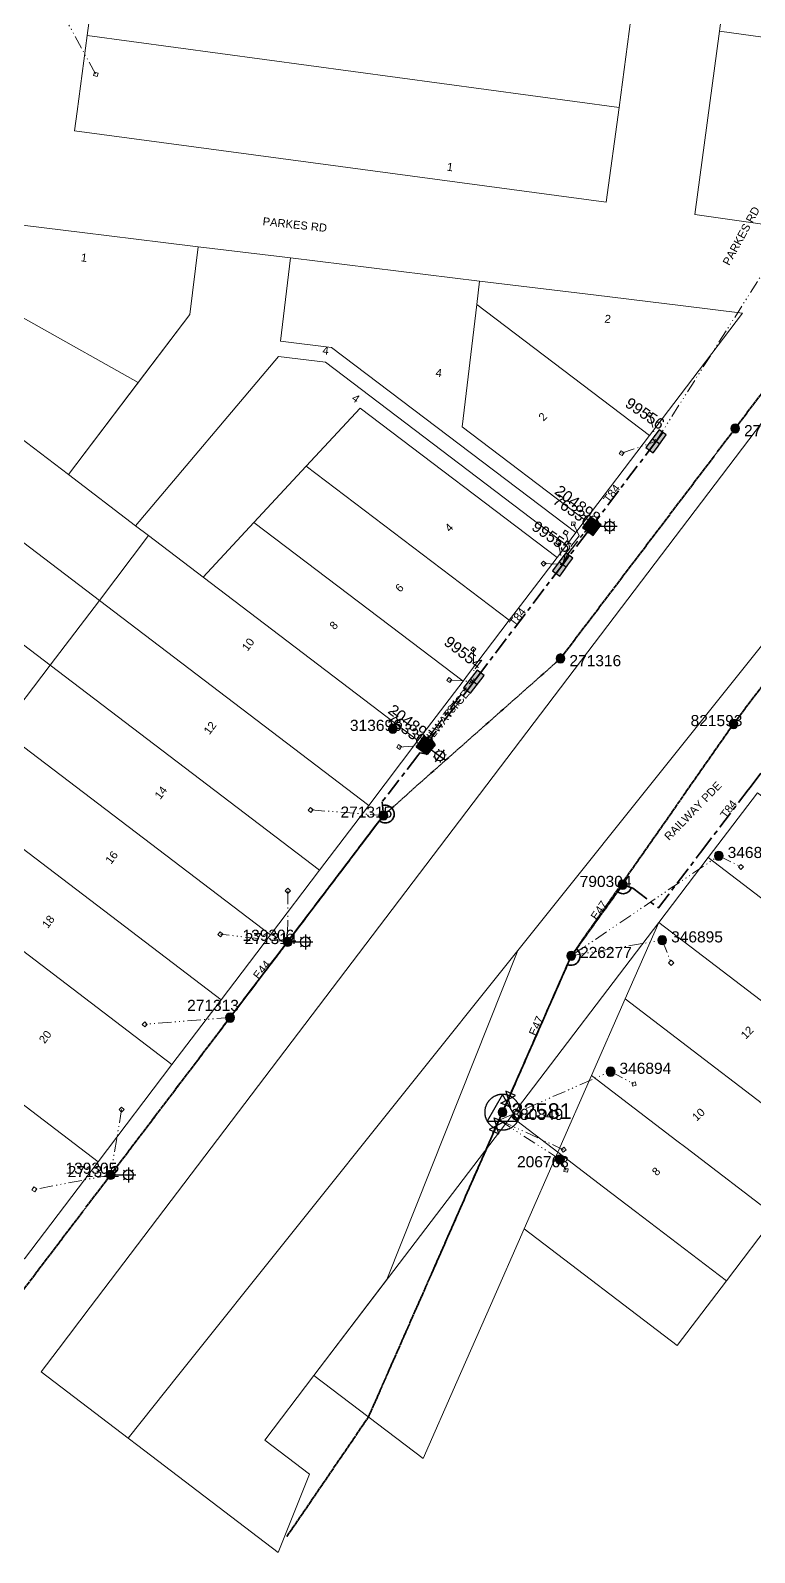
# Model space of a CAD drawing. Header units: metres. Extents: x 267072 to 270320, y 6186424 to 6191197.
# Drawn here: x 267918 to 268080.9, y 6186852 to 6187194.3 of the extents above; entities that cross this region are included whole.
import ezdxf
from ezdxf.enums import TextEntityAlignment as Align

# ---------------------------------------------------------------- set-up
doc = ezdxf.new("R2010")
doc.units = ezdxf.units.M
for name, pattern in [('Cable Exist OH', [1, 1, 0]), ('Cable Exist UG', [7, 4, -1, 1, -1]), ('PHANTOMX2', [6.6, 3, -0.75, 0.2, -0.75, 0.2, -0.75, 0.2, -0.75])]:
    doc.linetypes.add(name, pattern=pattern)
doc.layers.get('0').update_dxf_attribs({"color": 6})
for name, color, linetype, lineweight in [('_User_HV_Exist', 1, 'Continuous', 35), ('_User_LV_Exist', 5, 'Continuous', 35), ('Cadastre Land Parcels_SP_EXT', 118, 'Continuous', 15), ('Cadastre Roads_SP_EXT', 218, 'Continuous', 15), ('Mains_HV_EXT', 13, 'Continuous', 25), ('Mains_LV_EXT', 163, 'Continuous', 25), ('Mains_LV_SL_EXT', 135, 'Continuous', 25), ('Services_SP_EXT', 42, 'PHANTOMX2', 20)]:
    doc.layers.add(name, color=color, linetype=linetype, lineweight=lineweight)
for name, color, linetype in [('Equip_HV_EXT', 7, 'Continuous'), ('Equip_LV_EXT', 7, 'Continuous'), ('Equip_SP_SL_EXT', 7, 'Continuous'), ('Sub_SP_TR_HV_LV_EXT', 7, 'Continuous'), ('SupportsOH_SP_TR_HV_LV_SL_EXT', 7, 'Continuous'), ('SupportsUG_SP_LV_EXT', 7, 'Continuous'), ('SupportsUG_SP_LV_SL_EXT', 7, 'Continuous')]:
    doc.layers.add(name, color=color, linetype=linetype)
doc.styles.add('COLUMN_LABEL', font='arial.ttf', dxfattribs={"height": 2})
doc.styles.add('iecARIAL', font='arial.ttf', dxfattribs={"height": 2})
doc.styles.add('POLE_LABEL', font='arial.ttf', dxfattribs={"height": 2})
doc.styles.add('SL_LABEL', font='arial.ttf', dxfattribs={"height": 2})
doc.styles.get("Standard").update_dxf_attribs({"font": 'arial.ttf'})
doc.linetypes.add('Cable E UG', pattern='A,5,-0.1,["E",Standard,S=1.5,R=0,X=0,Y=-0.75],-1.45', length=6.55)

# ---------------------------------------------------------------- blocks, each defined once
blk = doc.blocks.new('SUB_POLE_EXT')
at = {"flags": 128}
for points in [[(-0.05, 4), (-0.15, 4), (-0.25, 3.99), (-0.34, 3.99), (-0.44, 3.98), (-0.54, 3.96), (-0.64, 3.95), (-0.73, 3.93), (-0.83, 3.91), (-0.92, 3.89), (-1.02, 3.87), (-1.11, 3.84), (-1.21, 3.81), (-1.3, 3.78), (-1.39, 3.75), (-1.49, 3.71), (-1.58, 3.68), (-1.67, 3.64), (-1.75, 3.59), (-1.84, 3.55), (-1.93, 3.5), (-2.01, 3.46), (-2.1, 3.41), (-2.18, 3.35), (-2.26, 3.3), (-2.34, 3.24), (-2.42, 3.18), (-2.5, 3.12), (-2.58, 3.06), (-2.65, 3), (-2.72, 2.93), (-2.79, 2.86), (-2.86, 2.79), (-2.93, 2.72), (-3, 2.65), (-3.06, 2.58), (-3.12, 2.5), (-3.18, 2.42), (-3.24, 2.34), (-3.3, 2.26), (-3.35, 2.18), (-3.41, 2.1), (-3.46, 2.01), (-3.5, 1.93), (-3.55, 1.84), (-3.59, 1.75), (-3.64, 1.67), (-3.68, 1.58), (-3.71, 1.49), (-3.75, 1.39), (-3.78, 1.3), (-3.81, 1.21), (-3.84, 1.11), (-3.87, 1.02), (-3.89, 0.92), (-3.91, 0.83), (-3.93, 0.73), (-3.95, 0.64), (-3.96, 0.54), (-3.98, 0.44), (-3.99, 0.34), (-3.99, 0.25), (-4, 0.15), (-4, 0.05), (-4, -0.05), (-4, -0.15), (-3.99, -0.25), (-3.99, -0.34), (-3.98, -0.44), (-3.96, -0.54), (-3.95, -0.64), (-3.93, -0.73), (-3.91, -0.83), (-3.89, -0.92), (-3.87, -1.02), (-3.84, -1.11), (-3.81, -1.21), (-3.78, -1.3), (-3.75, -1.39), (-3.71, -1.49), (-3.68, -1.58), (-3.64, -1.67), (-3.59, -1.75), (-3.55, -1.84), (-3.5, -1.93), (-3.46, -2.01), (-3.41, -2.1), (-3.35, -2.18), (-3.3, -2.26), (-3.24, -2.34), (-3.18, -2.42), (-3.12, -2.5), (-3.06, -2.58), (-3, -2.65), (-2.93, -2.72), (-2.86, -2.79), (-2.79, -2.86), (-2.72, -2.93), (-2.65, -3), (-2.58, -3.06), (-2.5, -3.12), (-2.42, -3.18), (-2.34, -3.24), (-2.26, -3.3), (-2.18, -3.35), (-2.1, -3.41), (-2.01, -3.46), (-1.93, -3.5), (-1.84, -3.55), (-1.75, -3.59), (-1.67, -3.64), (-1.58, -3.68), (-1.49, -3.71), (-1.39, -3.75), (-1.3, -3.78), (-1.21, -3.81), (-1.11, -3.84), (-1.02, -3.87), (-0.92, -3.89), (-0.83, -3.91), (-0.73, -3.93), (-0.64, -3.95), (-0.54, -3.96), (-0.44, -3.98), (-0.34, -3.99), (-0.25, -3.99), (-0.15, -4), (-0.05, -4), (0.05, -4), (0.15, -4), (0.25, -3.99), (0.34, -3.99), (0.44, -3.98), (0.54, -3.96), (0.64, -3.95), (0.73, -3.93), (0.83, -3.91), (0.92, -3.89), (1.02, -3.87), (1.11, -3.84), (1.21, -3.81), (1.3, -3.78), (1.39, -3.75), (1.49, -3.71), (1.58, -3.68), (1.67, -3.64), (1.75, -3.59), (1.84, -3.55), (1.93, -3.5), (2.01, -3.46), (2.1, -3.41), (2.18, -3.35), (2.26, -3.3), (2.34, -3.24), (2.42, -3.18), (2.5, -3.12), (2.58, -3.06), (2.65, -3), (2.72, -2.93), (2.79, -2.86), (2.86, -2.79), (2.93, -2.72), (3, -2.65), (3.06, -2.58), (3.12, -2.5), (3.18, -2.42), (3.24, -2.34), (3.3, -2.26), (3.35, -2.18), (3.41, -2.1), (3.46, -2.01), (3.5, -1.93), (3.55, -1.84), (3.59, -1.75), (3.64, -1.67), (3.68, -1.58), (3.71, -1.49), (3.75, -1.39), (3.78, -1.3), (3.81, -1.21), (3.84, -1.11), (3.87, -1.02), (3.89, -0.92), (3.91, -0.83), (3.93, -0.73), (3.95, -0.64), (3.96, -0.54), (3.98, -0.44), (3.99, -0.34), (3.99, -0.25), (4, -0.15), (4, -0.05), (4, 0.05), (4, 0.15), (3.99, 0.25), (3.99, 0.34), (3.98, 0.44), (3.96, 0.54), (3.95, 0.64), (3.93, 0.73), (3.91, 0.83), (3.89, 0.92), (3.87, 1.02), (3.84, 1.11), (3.81, 1.21), (3.78, 1.3), (3.75, 1.39), (3.71, 1.49), (3.68, 1.58), (3.64, 1.67), (3.59, 1.75), (3.55, 1.84), (3.5, 1.93), (3.46, 2.01), (3.41, 2.1), (3.35, 2.18), (3.3, 2.26), (3.24, 2.34), (3.18, 2.42), (3.12, 2.5), (3.06, 2.58), (3, 2.65), (2.93, 2.72), (2.86, 2.79), (2.79, 2.86), (2.72, 2.93), (2.65, 3), (2.58, 3.06), (2.5, 3.12), (2.42, 3.18), (2.34, 3.24), (2.26, 3.3), (2.18, 3.35), (2.1, 3.41), (2.01, 3.46), (1.93, 3.5), (1.84, 3.55), (1.75, 3.59), (1.67, 3.64), (1.58, 3.68), (1.49, 3.71), (1.39, 3.75), (1.3, 3.78), (1.21, 3.81), (1.11, 3.84), (1.02, 3.87), (0.92, 3.89), (0.83, 3.91), (0.73, 3.93), (0.64, 3.95), (0.54, 3.96), (0.44, 3.98), (0.34, 3.99), (0.25, 3.99), (0.15, 4), (0.05, 4)], [(0, 4), (-3.46, -2), (3.46, -2)]]:
    blk.add_lwpolyline(points, close=True, dxfattribs=at)
at = {"flags": 8}
blk.add_attdef('ASSET_NUM', text='', height=2.5, dxfattribs=at).set_placement((0, 7), align=Align.MIDDLE_CENTER)
for tag, flags, p in [('STREET_CODE', 9, (-1.38, 1.45)), ('NO_PHASES', 9, (-1.38, 1.05)), ('OPERATED_BY', 9, (-1.38, 0.65)), ('MAINTAINED_BY', 9, (-1.38, 0.45)), ('ORIENTATION', 9, (-1.38, 0.25)), ('OWNED_BY', 9, (-1.38, 0.05)), ('CONSTRUCTED_VOLTAGE', 9, (-1.13, 0.75)), ('OPERATING_VOLTAGE', 9, (-1.13, 0.35)), ('STATE', 9, (-1.38, -0.35)), ('USAGE', 9, (-1.38, -0.75)), ('LEGEND', 9, (-1.38, -0.95)), ('SUBURB', 9, (-1.38, -1.15)), ('STREETNAME', 9, (-1.38, -1.35)), ('LOCATION', 9, (-1.38, -1.55)), ('NOTES', 9, (-1.38, -1.75)), ('Z', 1, (-1.38, -1.95)), ('SECONDARY_VOLTAGE', 9, (-1.13, -0.65)), ('SUBSTATION_TYPE', 9, (-1.13, -1.05))]:
    blk.add_attdef(tag, text='', height=0.1, dxfattribs=dict(flags=flags)).set_placement(p, align=Align.MIDDLE_LEFT)
blk = doc.blocks.new('COLUMN_EXT')
blk.add_hatch(color=256).paths.add_polyline_path([(1.5, -1.5), (1.5, 1.5), (-1.5, 1.5), (-1.5, -1.5)])
blk.add_lwpolyline([(1.5, 1.5), (-1.5, 1.5), (-1.5, -1.5), (1.5, -1.5)], close=True)
at = {"flags": 9}
for tag, style, p in [('STRUCTURE_PLANT_NUMBER', 'POLE_LABEL', (-1.81, -0.03)), ('STREET_CODE', 'COLUMN_LABEL', (-1.81, 0.2))]:
    blk.add_attdef(tag, text='', height=0.2, rotation=180, dxfattribs=dict(at, style=style)).set_placement(p, align=Align.MIDDLE_LEFT)
for tag, p in [('COLUMN_TYPE', (-1.81, 0.4)), ('STREETNAME', (-1.81, 1.6)), ('OWNED_BY', (-1.81, 0.6)), ('LOCATION', (-1.81, 1.4)), ('SUBURB', (-1.81, 1.8)), ('LEGEND', (-1.81, 1.2)), ('USAGE', (-1.81, 1)), ('NOTES', (-1.81, 2)), ('STATE', (-1.81, 0.8))]:
    blk.add_attdef(tag, text='', height=0.2, rotation=180, dxfattribs=at).set_placement(p, align=Align.MIDDLE_LEFT)
at = {"flags": 1}
blk.add_attdef('Z', (-1.81, 2.35), '', height=0.2, rotation=180, dxfattribs=at)
at = {"style": 'COLUMN_LABEL', "width": 0.9, "flags": 8}
blk.add_attdef('ASSET_NUM', text='', height=2, rotation=270, dxfattribs=at).set_placement((2, -4), align=Align.MIDDLE_LEFT)
blk = doc.blocks.new('PILLAR_EXT')
blk.add_hatch(color=256).paths.add_polyline_path([(-2.5, 1), (-2.5, -1), (2.5, -1), (2.5, 1)])
for p, q in [((-2.5, 0), (2.5, 0)), ((0, 1), (0, -1))]:
    blk.add_line(p, q)
at = {"ltscale": 10}
blk.add_line((2.5, 0), (-2.5, 0), dxfattribs=at)
blk.add_lwpolyline([(-2.5, -1), (-1.25, -1), (1.25, -1), (2.5, -1), (2.5, 1), (-2.5, 1)], close=True)
at = {"width": 0.9, "flags": 8}
blk.add_attdef('ASSET_NUM', text='', height=2, rotation=90, dxfattribs=at).set_placement((-2, 4), align=Align.MIDDLE_LEFT)
for tag, p, flags in [('OWNED_BY', (0, -0.2), 9), ('STATE', (0, -0.4), 9), ('SUPPORT_TYPE', (0, -0.6), 9), ('STREETNAME', (0, -1.8), 9), ('SUBURB', (0, -2), 1), ('USAGE', (0, -0.8), 9), ('LEGEND', (0, -1), 9), ('LOCATION', (0, -1.2), 9), ('NOTES', (0, -1.4), 9), ('PARENT', (0, -1.6), 9)]:
    blk.add_attdef(tag, p, '', height=0.2, dxfattribs=dict(flags=flags))
blk = doc.blocks.new('LV_OH_LINKS_DISTFUSE_EXT')
for p, q in [((0, 0), (0.96, 0)), ((3.84, 0), (4.8, 0))]:
    blk.add_line(p, q)
blk.add_lwpolyline([(3.84, -1.2), (3.84, 1.2), (0.96, -1.2), (0.96, 1.2)], close=True)
at = {"flags": 9}
for tag, p in [('ACTUAL_STATUS', (0, 0)), ('CONSTRUCTED_VOLTAGE', (0, -0.2)), ('OPERATING_VOLTAGE', (0, -0.6)), ('ORIENTATION', (0, -0.8)), ('OWNED_BY', (0, -1)), ('STATE', (0, -1.2)), ('SWITCH_TYPE', (0, -1.4)), ('NO_PHASES', (0, -0.4)), ('USAGE', (0, -1.6)), ('NOTES', (0, -1.8))]:
    blk.add_attdef(tag, text='', height=0.2, dxfattribs=at).set_placement(p, align=Align.MIDDLE_LEFT)
at = {"flags": 1}
blk.add_attdef('Z', (0, 0), '', height=0.2, dxfattribs=at)
blk = doc.blocks.new('SL_LANTERN_EXT')
at = {"flags": 9}
for tag, p in [('LRATECODE', (-7.4, 0)), ('LOUTREACHVOCAB', (-7.2, 0)), ('LOUTREACH', (-7, 0)), ('LANTNUMBER', (-6.6, 0)), ('LNEW', (-6.4, 0)), ('LMASTVOCAB', (-6.2, 0)), ('LMAST', (-6, 0)), ('LLAMPVOCAB', (-5.8, 0)), ('LLAMP', (-5.6, 0)), ('LEXIST', (-5.4, 0)), ('LCHARGE3PERCENT', (-5.2, 0)), ('LCHARGE3', (-5, 0)), ('LCHARGE2PERCENT', (-4.8, 0)), ('LCHARGE2', (-4.6, 0)), ('LCHARGE1PERCENT', (-4.4, 0)), ('LCHARGE1', (-4.2, 0)), ('LCATEGORY', (-4, 0)), ('LBRACKETVOCAB', (-3.8, 0)), ('LBRACKET', (-3.6, 0)), ('LKINGHEIGHT', (-3.4, 0)), ('CREPLACE', (-3.2, 0)), ('CREMOVE', (-3, 0)), ('CNUMBER', (-2.8, 0)), ('CNEW', (-2.6, 0)), ('CEXIST', (-2.4, 0)), ('USAGE', (-2.2, 0)), ('STATE', (-2, 0)), ('OWNED_BY', (-1.8, 0)), ('ORIENTATION', (-1.6, 0)), ('OPERATING_VOLTAGE', (-1.4, 0)), ('NO_PHASES', (-1.2, 0)), ('LANTERN_TYPE', (-1, 0)), ('LANTERN_PURPOSE', (-0.8, 0)), ('CONTROL_TYPE', (-0.6, 0)), ('CONSTRUCTED_VOLTAGE', (-0.4, 0))]:
    blk.add_attdef(tag, text='', height=0.001, rotation=270, dxfattribs=at).set_placement(p, align=Align.MIDDLE_LEFT)
at = {"style": 'SL_LABEL', "flags": 9}
blk.add_attdef('STREET_CODE', text='', height=0.001, rotation=270, dxfattribs=at).set_placement((0, 0), align=Align.MIDDLE_LEFT)
at = {"flags": 1}
blk.add_attdef('Z', (0, 0), '', height=0.001, rotation=270, dxfattribs=at)
at = {"flags": 9}
for tag, p in [('LREMOVE', (0, -7.6)), ('LREPLACE', (0, -7.8)), ('LTYPE', (0, -8)), ('LTYPEVOCAB', (0, -8.2)), ('LEGEND', (0, -8.4)), ('SUBURB', (0, -8.6)), ('STREETNAME', (0, -8.8)), ('LOCATION', (0, -9)), ('NOTES', (0, -9.2)), ('MAINTAINED_BY', (0, -9.86))]:
    blk.add_attdef(tag, text='', height=0.001, dxfattribs=at).set_placement(p, align=Align.MIDDLE_LEFT)
blk.add_attdef('OPERATED_BY', (0, -9.61), '', height=0.001, dxfattribs=at)
blk.add_wipeout([(5.69, 0), (5.06, -1.06), (4, -1.69), (2.94, -1.06), (2.31, 0), (2.94, 1.06), (4, 1.69), (5.06, 1.06)])
for p, q in [((0, 0), (4, 0)), ((2.94, 1.06), (3.2, 0.8)), ((4, 1.69), (4, 0)), ((5.06, 1.06), (4.8, 0.8)), ((2.94, -1.06), (3.2, -0.8)), ((4, 0), (5.69, 0)), ((4, 0), (4, -1.69)), ((5.06, -1.06), (4.8, -0.8))]:
    blk.add_line(p, q)
blk.add_circle((4, 0), 1.12)
at = {"width": 0.9}
blk.add_attdef('LNUMBER', text='', height=1, dxfattribs=at).set_placement((7, -1), align=Align.MIDDLE_LEFT)
blk = doc.blocks.new('CCP_EXT')
blk.add_wipeout([(0, 0.57), (0.57, 0), (0, -0.57), (-0.57, 0)])
blk.add_lwpolyline([(-0.57, 0), (0, 0.57), (0.57, 0), (0, -0.57), (-0.57, 0)])
at = {"flags": 1}
blk.add_attdef('Z', (0, 0), '', height=0.2, dxfattribs=at)
at = {"flags": 9}
for tag, p in [('CCP_TYPE', (0, 0)), ('CONSTRUCTED_VOLTAGE', (0, -0.2)), ('OPERATING_VOLTAGE', (0, -0.6)), ('ORIENTATION', (0, -0.8)), ('OWNED_BY', (0, -1)), ('STATE', (0, -1.8)), ('NO_PHASES', (0, -0.4)), ('USAGE', (0, -1.2)), ('LEGEND', (0, -1.4)), ('LIFE_SUPPORT', (0, -1.6)), ('NOTES', (0, -2))]:
    blk.add_attdef(tag, text='', height=0.2, dxfattribs=at).set_placement(p, align=Align.MIDDLE_LEFT)
blk = doc.blocks.new('POLE_EXT')
blk.add_hatch(color=256).paths.add_polyline_path([(-1, 0, 1), (1, 0, 1)])
blk.add_lwpolyline([(-1, 0, 1), (1, 0, 1)], format="xyb", close=True)
at = {"flags": 8}
blk.add_attdef('pNumber', text='', height=2, dxfattribs=at).set_placement((2.5, 2.5), align=Align.MIDDLE_CENTER)
at = {"style": 'POLE_LABEL', "flags": 9}
for tag, p in [('STRUCTURE_PLANT_NUMBER', (1.35, 0.03)), ('STREET_CODE', (1.35, -0.2))]:
    blk.add_attdef(tag, text='', height=0.2, dxfattribs=at).set_placement(p, align=Align.MIDDLE_LEFT)
at = {"flags": 9}
for tag, p in [('OWNED_BY', (1.35, -0.4)), ('SPECIAL_USE', (1.35, -0.8)), ('STATE', (1.35, -1)), ('cLV', (1.35, -1.4)), ('hDepth', (1.35, -1.6)), ('hDia', (1.35, -1.8)), ('cHV', (1.35, -2)), ('cLinedev', (1.35, -3.4)), ('PARENT', (1.35, -0.6)), ('USAGE', (1.35, -1.2)), ('LBRACKET', (1.35, -2.2)), ('LExisting', (1.35, -2.4)), ('LANTNUMBER', (1.35, -2.6)), ('LOther', (1.35, -2.8)), ('LRemove', (1.35, -3)), ('LEGEND', (1.35, -3.2)), ('pExisting', (1.35, -3.8)), ('pFooting', (1.35, -4.4)), ('pNew', (1.35, -4.6)), ('pRelocate', (1.35, -5)), ('pRemove', (1.35, -5.2)), ('pReplace', (1.35, -5.4)), ('pStay', (1.35, -5.6)), ('pType', (1.35, -5.8)), ('cspan', (1.35, -6)), ('STREETNAME', (1.35, -6.2)), ('SUBURB', (1.35, -6.4)), ('LOCATION', (1.35, -3.6)), ('PFNUMBER', (1.35, -4)), ('NEWPFNUMBER', (1.35, -4.2)), ('NOTES', (1.35, -6.6)), ('MAINTAINED_BY', (1.36, -6.81)), ('OPERATED_BY', (1.36, -7.01))]:
    blk.add_attdef(tag, text='', height=0.2, dxfattribs=at).set_placement(p, align=Align.MIDDLE_LEFT)
at = {"flags": 1}
blk.add_attdef('Z', (1.35, -7.33), '', height=0.2, dxfattribs=at)
blk = doc.blocks.new('CONNECTOR_NODE_EXT')
h = blk.add_hatch(color=256)
edge = h.paths.add_edge_path()
edge.add_arc((0, 0), 0.5, 0, 360)
blk.add_circle((0, 0), 0.5)
at = {"flags": 1}
blk.add_attdef('Z', (0, 0), '', height=0.2, dxfattribs=at)
at = {"flags": 9}
for tag, p in [('CONNECTOR_TYPE', (0, 0)), ('CONSTRUCTED_VOLTAGE', (0, -0.2)), ('OPERATING_VOLTAGE', (0, -0.6)), ('ORIENTATION', (0, -0.8)), ('SUBTYPE', (0, -1)), ('NO_PHASES', (0, -0.4)), ('USAGE', (0, -1.2)), ('NOTES', (0, -1.4))]:
    blk.add_attdef(tag, text='', height=0.2, dxfattribs=at).set_placement(p, align=Align.MIDDLE_LEFT)

msp = doc.modelspace()

# ---------------------------------------------------------------- linework, layer by layer
at = {"layer": '_User_HV_Exist', "linetype": 'Cable Exist OH'}
for points in [[(268024.1778, 6186950.9978), (268039.5951, 6186986.0505)], [(267975.6387, 6186855.5494), (267994.0211, 6186882.4694), (268008.5421, 6186915.4437), (268024.1778, 6186950.9978)]]:
    msp.add_lwpolyline(points, dxfattribs=at)
at = {"layer": '_User_HV_Exist', "linetype": 'Continuous'}
msp.add_lwpolyline([(268038.7788, 6186984.1946, 0.88299425), (268040.7764, 6186987.7401)], format="xyb", dxfattribs=at)
at = {"layer": '_User_HV_Exist', "linetype": 'Cable E UG'}
for points in [[(268025.7128, 6186954.4953), (268027.0434, 6186957.4892)], [(268024.3988, 6186951.518), (268025.6629, 6186954.4454)], [(268024.0329, 6186950.6365), (268022.0036, 6186946.2121)]]:
    msp.add_lwpolyline(points, dxfattribs=at)
at = {"layer": '_User_LV_Exist', "linetype": 'Continuous'}
for points in [[(267996.5491, 6187016.5243, 1.66045196), (267997.2983, 6187019.9496)], [(268050.1055, 6187000.5868, 0.56474137), (268053.1044, 6187001.5599)]]:
    msp.add_lwpolyline(points, format="xyb", dxfattribs=at)
at = {"layer": '_User_LV_Exist', "linetype": 'Cable Exist OH'}
for points in [[(268039.5951, 6186986.0505), (268051.183, 6187002.1472)], [(268039.5951, 6186986.0505), (268024.1778, 6186950.9978)], [(268024.1778, 6186950.9978), (268008.5421, 6186915.4436)]]:
    msp.add_lwpolyline(points, dxfattribs=at)
at = {"layer": 'Cadastre Land Parcels_SP_EXT', "linetype": 'Continuous'}
for points in [[(268053.0644, 6187196.8889), (267933.4323, 6187213.0599), (267930.7531, 6187193.119), (268050.3866, 6187176.951), (268053.0644, 6187196.8889)], [(268133.5787, 6187206.0729), (268075.6647, 6187214.024), (268072.9869, 6187194.0832), (268119.5492, 6187187.6661), (268133.5787, 6187206.0729)], [(268050.3866, 6187176.951), (267930.7531, 6187193.119), (267928.4608, 6187176.0493), (267927.8718, 6187171.6658), (267987.6968, 6187163.6439), (268047.5218, 6187155.6216), (268050.3866, 6187176.951)], [(268119.5492, 6187187.6661), (268072.9869, 6187194.0832), (268067.447, 6187152.8359), (268090.5414, 6187149.6078), (268119.5492, 6187187.6661)], [(267953.8454, 6187130.3785), (267955.6778, 6187145.631), (267947.8138, 6187146.591), (267929.5752, 6187148.8165), (267912.5448, 6187150.8941), (267903.1775, 6187152.0375), (267895.1651, 6187141.4941), (267942.2395, 6187115.1021), (267953.8454, 6187130.3785)], [(267985.6793, 6187122.9887), (267974.2372, 6187124.3849), (267976.4872, 6187143.0923), (267955.6778, 6187145.6309), (267953.8455, 6187130.3784), (267926.5056, 6187094.3929), (267941.6201, 6187082.8911), (267973.8127, 6187120.912), (267984.317, 6187119.6297), (268038.5553, 6187078.5464), (268040.6721, 6187081.3333), (267985.6793, 6187122.9887)], [(268042.7897, 6187084.1212), (268015.0678, 6187105.119), (268018.3766, 6187132.6461), (268019.0089, 6187137.9041), (267976.4872, 6187143.0923), (267974.2372, 6187124.3849), (267985.6793, 6187122.9887), (268040.6721, 6187081.3333), (268042.7897, 6187084.1212)], [(267942.2395, 6187115.1021), (267895.1651, 6187141.4941), (267883.9704, 6187126.7612), (267926.5055, 6187094.3929), (267942.2395, 6187115.1021)], [(268078.1606, 6187130.6868), (268064.8101, 6187132.316), (268044.6548, 6187134.7746), (268019.0089, 6187137.9041), (268018.3766, 6187132.6461), (268057.2707, 6187103.1851), (268078.1606, 6187130.6868)], [(268057.2707, 6187103.1851), (268018.3766, 6187132.6461), (268015.0678, 6187105.119), (268042.7897, 6187084.1212), (268057.2707, 6187103.1851)], [(267944.5529, 6187080.659), (267941.6201, 6187082.8911), (267926.5056, 6187094.3929), (267883.9705, 6187126.7612), (267872.9036, 6187112.1957), (267933.4875, 6187066.0926), (267944.5529, 6187080.659)], [(267951.366, 6186891.9838), (268027.65, 6186987.3771), (268104.5481, 6187083.5352), (268135.0847, 6187122.3002), (268099.25, 6187128.0833), (267931.4327, 6186907.178), (267924.1846, 6186897.6338), (267920.3709, 6186892.6127), (267939.9411, 6186877.697), (267951.366, 6186891.9838)], [(267984.317, 6187119.6297), (267973.8127, 6187120.912), (267941.6201, 6187082.8911), (267944.5529, 6187080.659), (267956.8261, 6187071.319), (267968.2176, 6187083.5822), (267979.981, 6187096.2448), (267992.1288, 6187109.3217), (268036.4376, 6187075.7585), (268038.5553, 6187078.5464), (267984.317, 6187119.6297)], [(267933.4875, 6187066.0926), (267872.9036, 6187112.1957), (267861.8366, 6187097.6282), (267922.4214, 6187051.5261), (267933.4875, 6187066.0926)], [(268027.2751, 6187063.6952), (268036.4376, 6187075.7585), (267992.1288, 6187109.3217), (267979.981, 6187096.2448), (268025.6963, 6187061.6172), (268027.2751, 6187063.6952)], [(267922.4214, 6187051.5261), (267861.8366, 6187097.6282), (267850.7698, 6187083.0627), (267911.3554, 6187036.9597), (267922.4214, 6187051.5261)], [(268016.5482, 6187049.5741), (268025.6963, 6187061.6172), (267979.981, 6187096.2448), (267968.2176, 6187083.5822), (268015.2934, 6187047.9221), (268016.5482, 6187049.5741)], [(268015.2934, 6187047.9221), (267968.2176, 6187083.5822), (267956.8261, 6187071.319), (268005.1388, 6187034.5535), (268015.2934, 6187047.9221)], [(268005.1388, 6187034.5535), (267956.8261, 6187071.319), (267944.5529, 6187080.659), (267933.4875, 6187066.0926), (267994.0743, 6187019.9862), (268005.1388, 6187034.5535)], [(267994.0743, 6187019.9862), (267933.4875, 6187066.0926), (267922.4214, 6187051.5261), (267983.009, 6187005.4178), (267994.0743, 6187019.9862)], [(267983.009, 6187005.4178), (267922.4214, 6187051.5261), (267911.3554, 6187036.9597), (267971.9446, 6186990.8506), (267983.009, 6187005.4178)], [(267971.9446, 6186990.8506), (267911.3554, 6187036.9597), (267900.2893, 6187022.3923), (267960.8794, 6186976.2822), (267971.9446, 6186990.8506)], [(267960.8794, 6186976.2822), (267900.2893, 6187022.3923), (267889.2233, 6187007.8268), (267909.1192, 6186992.6855), (267949.815, 6186961.7148), (267960.8794, 6186976.2822)], [(268129.9108, 6186985.8397), (268081.5115, 6187022.8017), (268070.4267, 6187008.2479), (268118.8342, 6186971.2882), (268129.9108, 6186985.8397)], [(268118.8342, 6186971.2882), (268070.4267, 6187008.2479), (268059.3428, 6186993.6961), (268107.7585, 6186956.7347), (268118.8342, 6186971.2882)], [(267949.815, 6186961.7148), (267909.1192, 6186992.6855), (267892.5203, 6186970.8343), (267933.2186, 6186939.8628), (267949.815, 6186961.7148)], [(268044.1896, 6186959.2414), (268051.7666, 6186976.4688), (268059.3428, 6186993.6961), (268026.093, 6186950.0407), (268036.6135, 6186942.0141), (268044.1896, 6186959.2414)], [(268107.7585, 6186956.7347), (268059.3428, 6186993.6961), (268051.7666, 6186976.4688), (268096.6813, 6186942.1821), (268107.7585, 6186956.7347)], [(267980.7204, 6186869.6072), (267970.6681, 6186877.2704), (267981.7517, 6186891.8212), (267998.1549, 6186913.3579), (268027.65, 6186987.3771), (267951.366, 6186891.9838), (267939.9411, 6186877.697), (267942.1033, 6186876.0485), (267973.6937, 6186851.9726), (267980.7204, 6186869.6072)], [(268096.6813, 6186942.1821), (268051.7666, 6186976.4688), (268044.1896, 6186959.2414), (268063.3964, 6186944.5811), (268065.4301, 6186943.029), (268085.6057, 6186927.6286), (268096.6813, 6186942.1821)], [(267933.2186, 6186939.8628), (267892.5203, 6186970.8343), (267875.923, 6186948.9851), (267916.6222, 6186918.0117), (267933.2186, 6186939.8628)], [(268085.6057, 6186927.6286), (268065.4301, 6186943.029), (268063.3964, 6186944.5811), (268044.1896, 6186959.2414), (268036.6135, 6186942.0141), (268046.8837, 6186934.1763), (268054.1117, 6186928.6594), (268074.5293, 6186913.0761), (268085.6057, 6186927.6286)], [(268013.8837, 6186890.333), (268021.4605, 6186907.5604), (268029.0366, 6186924.7877), (268036.6135, 6186942.0141), (268026.093, 6186950.0407), (267981.7519, 6186891.8212), (268006.3059, 6186873.1057), (268013.8837, 6186890.333)], [(268074.5293, 6186913.0761), (268054.1117, 6186928.6594), (268046.8837, 6186934.1763), (268036.6135, 6186942.0141), (268029.0366, 6186924.7877), (268063.453, 6186898.5235), (268074.5293, 6186913.0761)]]:
    msp.add_lwpolyline(points, close=True, dxfattribs=at)
at = {"layer": 'Mains_HV_EXT', "linetype": 'Cable Exist OH'}
for points in [[(268024.1778, 6186950.9978), (268039.5951, 6186986.0505)], [(267975.6387, 6186855.5494), (267994.0211, 6186882.4694), (268008.5421, 6186915.4437), (268024.1778, 6186950.9978)]]:
    msp.add_lwpolyline(points, dxfattribs=at)
at = {"layer": 'Mains_HV_EXT', "linetype": 'Continuous'}
msp.add_lwpolyline([(268038.7788, 6186984.1946, 0.88299425), (268040.7764, 6186987.7401)], format="xyb", dxfattribs=at)
at = {"layer": 'Mains_HV_EXT', "linetype": 'Cable E UG'}
for points in [[(268025.7128, 6186954.4953), (268027.0434, 6186957.4892)], [(268024.3988, 6186951.518), (268025.6629, 6186954.4454)], [(268024.0329, 6186950.6365), (268022.0036, 6186946.2121)]]:
    msp.add_lwpolyline(points, dxfattribs=at)
at = {"layer": 'Mains_LV_EXT', "linetype": 'Continuous'}
for points in [[(267996.5491, 6187016.5243, 1.66045196), (267997.2983, 6187019.9496)], [(268050.1055, 6187000.5868, 0.56474137), (268053.1044, 6187001.5599)]]:
    msp.add_lwpolyline(points, format="xyb", dxfattribs=at)
at = {"layer": 'Mains_LV_EXT', "linetype": 'Cable Exist OH'}
for points in [[(268039.5951, 6186986.0505), (268051.183, 6187002.1472)], [(268039.5951, 6186986.0505), (268024.1778, 6186950.9978)], [(268024.1778, 6186950.9978), (268008.5421, 6186915.4436)]]:
    msp.add_lwpolyline(points, dxfattribs=at)

# ---------------------------------------------------------------- block references
at = {"layer": 'Equip_HV_EXT'}
msp.add_blockref('CONNECTOR_NODE_EXT', (267997.3711, 6187017.7281), dxfattribs=at)
at = {"layer": 'Equip_LV_EXT'}
for p, rotation in [((268024.4915, 6186951.7108), 66.85318173035358), ((268023.8116, 6186950.1649), 246.2614939416475)]:
    msp.add_blockref('LV_OH_LINKS_DISTFUSE_EXT', p, dxfattribs=dict(at, rotation=rotation))
at = {"layer": 'Sub_SP_TR_HV_LV_EXT'}
ref = msp.add_blockref('SUB_POLE_EXT', (268024.1659, 6186951.0023), dxfattribs=at)
ref.add_attrib('ASSET_NUM', '32581', dxfattribs={"layer": '0', "height": 3.5}).set_placement((268026.1659, 6186951.2523), align=Align.MIDDLE_LEFT)
at = {"layer": 'SupportsOH_SP_TR_HV_LV_SL_EXT'}
ref = msp.add_blockref('POLE_EXT', (268076.5083, 6187104.7597), dxfattribs=at)
ref.add_attrib('ASSET_NUM', '271317', dxfattribs={"layer": '0', "height": 2.5, "style": 'POLE_LABEL'}).set_placement((268078.5083, 6187105.5097), align=Align.TOP_LEFT)
ref = msp.add_blockref('POLE_EXT', (268037.2187, 6187053.0411), dxfattribs=at)
ref.add_attrib('ASSET_NUM', '271316', dxfattribs={"layer": '0', "height": 2.5, "style": 'POLE_LABEL'}).set_placement((268039.2187, 6187053.7911), align=Align.TOP_LEFT)
ref = msp.add_blockref('POLE_EXT', (268076.1368, 6187038.3187), dxfattribs=at)
ref.add_attrib('ASSET_NUM', '821593', dxfattribs={"layer": '0', "height": 2.5, "style": 'POLE_LABEL'}).set_placement((268078.1368, 6187039.0687), align=Align.MIDDLE_RIGHT)
ref = msp.add_blockref('POLE_EXT', (267997.3711, 6187017.7281), dxfattribs=at)
ref.add_attrib('ASSET_NUM', '271315', dxfattribs={"layer": '0', "height": 2.5, "style": 'POLE_LABEL'}).set_placement((267999.3711, 6187018.4781), align=Align.MIDDLE_RIGHT)
ref = msp.add_blockref('POLE_EXT', (268051.1829, 6187002.1472), dxfattribs=at)
ref.add_attrib('ASSET_NUM', '790304', dxfattribs={"layer": '0', "height": 2.5, "style": 'POLE_LABEL'}).set_placement((268053.1829, 6187002.8972), align=Align.MIDDLE_RIGHT)
ref = msp.add_blockref('POLE_EXT', (268060.0969, 6186989.6783), dxfattribs=at)
ref.add_attrib('ASSET_NUM', '346895', dxfattribs={"layer": '0', "height": 2.5, "style": 'POLE_LABEL'}).set_placement((268062.0969, 6186990.4283), align=Align.MIDDLE_LEFT)
ref = msp.add_blockref('POLE_EXT', (268039.61, 6186986.1688), dxfattribs=at)
ref.add_attrib('ASSET_NUM', '226277', dxfattribs={"layer": '0', "height": 2.5, "style": 'POLE_LABEL'}).set_placement((268041.61, 6186986.9188), align=Align.MIDDLE_LEFT)
ref = msp.add_blockref('POLE_EXT', (267962.8705, 6186972.2691), dxfattribs=at)
ref.add_attrib('ASSET_NUM', '271313', dxfattribs={"layer": '0', "height": 2.5, "style": 'POLE_LABEL'}).set_placement((267964.8705, 6186973.0191), align=Align.BOTTOM_RIGHT)
ref = msp.add_blockref('POLE_EXT', (268024.1778, 6186950.9978), dxfattribs=at)
ref.add_attrib('ASSET_NUM', '880849', dxfattribs={"layer": '0', "height": 2.5, "style": 'POLE_LABEL'}).set_placement((268026.1778, 6186951.7478), align=Align.TOP_LEFT)
at = {"layer": 'SupportsUG_SP_LV_EXT'}
ref = msp.add_blockref('PILLAR_EXT', (268058.7193, 6187101.8705), dxfattribs=dict(at, rotation=53.72431241006343))
ref.add_attrib('ASSET_NUM', '99556', dxfattribs={"layer": '0', "height": 2.5, "rotation": 325.455878, "style": 'iecARIAL'}).set_placement((268060.2193, 6187105.3705), align=Align.MIDDLE_RIGHT)
ref = msp.add_blockref('PILLAR_EXT', (268037.722, 6187074.1596), dxfattribs=dict(at, rotation=54.06422560023326))
ref.add_attrib('ASSET_NUM', '99555', dxfattribs={"layer": '0', "height": 2.5, "rotation": 325.522789, "style": 'iecARIAL'}).set_placement((268039.222, 6187077.6596), align=Align.MIDDLE_RIGHT)
ref = msp.add_blockref('PILLAR_EXT', (268017.7126, 6187047.826), dxfattribs=dict(at, rotation=52.28803063162049))
ref.add_attrib('ASSET_NUM', '99554', dxfattribs={"layer": '0', "height": 2.5, "rotation": 322.107774, "style": 'iecARIAL'}).set_placement((268019.2126, 6187051.326), align=Align.MIDDLE_RIGHT)
at = {"layer": 'SupportsUG_SP_LV_SL_EXT'}
ref = msp.add_blockref('COLUMN_EXT', (268044.266, 6187082.7635), dxfattribs=dict(at, rotation=142.8499703471879))
ref.add_attrib('ASSET_NUM', '763366', dxfattribs={"layer": '0', "height": 2.5, "rotation": 325.45013, "style": 'COLUMN_LABEL'}).set_placement((268046.266, 6187083.5135), align=Align.TOP_RIGHT)
ref = msp.add_blockref('COLUMN_EXT', (268006.808, 6187033.5067), dxfattribs=dict(at, rotation=323.6156480174175))
ref.add_attrib('ASSET_NUM', '763365', dxfattribs={"layer": '0', "height": 2.5, "rotation": 324.024761, "style": 'COLUMN_LABEL'}).set_placement((268008.808, 6187034.2567), align=Align.TOP_RIGHT)

# ---------------------------------------------------------------- texts
at = {"layer": 'Cadastre Land Parcels_SP_EXT'}
for s, rotation, p in [('1', 352.468673, (268011.5562, 6187162.7548)), ('1', 353.037682, (267929.2402, 6187142.3639)), ('2', 353.252468, (268047.0469, 6187128.5855)), ('4', 353.252589, (267983.5888, 6187121.4812)), ('4', 353.253064, (268009.0398, 6187116.4487)), ('4', 325.232123, (267990.0877, 6187111.1916)), ('2', 46.166157, (268033.3762, 6187106.2678)), ('4', 46.261839, (268012.3038, 6187081.3275)), ('6', 46.26077, (268001.1473, 6187067.788)), ('8', 46.261993, (267986.369, 6187059.3442)), ('10', 53.265465, (267966.8159, 6187054.5221)), ('12', 53.009998, (267958.2481, 6187035.7558)), ('14', 53.009998, (267947.1826, 6187021.1886)), ('16', 53.009998, (267936.1171, 6187006.6212)), ('18', 53.009998, (267921.8652, 6186992.1804)), ('20', 53.009998, (267921.1683, 6186966.2744)), ('12', 46.555873, (268078.8873, 6186967.2704)), ('10', 43.168762, (268067.8449, 6186948.8552)), ('8', 44.197746, (268058.845, 6186936.5508))]:
    msp.add_text(s, height=1.8, rotation=rotation, dxfattribs=at).set_placement(p)
at = {"layer": 'Cadastre Roads_SP_EXT'}
for s, rotation, p in [('PARKES RD', 61.377499, (268075.1714, 6187141.2491)), ('PARKES RD', 353.92386, (267970.1414, 6187150.4794)), ('RAILWAY PDE', 45.939524, (268061.6712, 6187011.9532))]:
    msp.add_text(s, height=1.8, rotation=rotation, dxfattribs=at).set_placement(p)
at = {"layer": 'Mains_LV_EXT'}
for s, rotation, p in [('T84', 53.020062, (268026.988, 6187060.09)), ('T84', 52.891353, (268074.4244, 6187016.8931)), ('E47', 55.792143, (268045.3587, 6186994.0488)), ('E44', 51.112064, (267969.3006, 6186980.7254)), ('E47', 66.253345, (268031.6613, 6186968.0143))]:
    msp.add_text(s, height=1.8, rotation=rotation, dxfattribs=at).set_placement(p)

# ---------------------------------------------------------------- next in the draw order: block references
at = {"layer": 'Equip_SP_SL_EXT'}
ref = msp.add_blockref('SL_LANTERN_EXT', (268044.266, 6187082.7635), dxfattribs=at)
ref.add_attrib('ASSET_NUM', '204898', dxfattribs={"layer": '0', "height": 2.5, "rotation": 323.308098, "style": 'iecARIAL'}).set_placement((268045.766, 6187084.2635), align=Align.MIDDLE_RIGHT)
ref = msp.add_blockref('SL_LANTERN_EXT', (268006.808, 6187033.5068), dxfattribs=dict(at, rotation=323.6156480174175))
ref.add_attrib('ASSET_NUM', '204897', dxfattribs={"layer": '0', "height": 2.5, "rotation": 323.615648, "style": 'iecARIAL'}).set_placement((268008.308, 6187035.0068), align=Align.MIDDLE_RIGHT)
ref = msp.add_blockref('SL_LANTERN_EXT', (267975.8217, 6186989.3015), dxfattribs=at)
ref.add_attrib('ASSET_NUM', '139306', dxfattribs={"layer": '0', "height": 2.5, "rotation": 0.126165, "style": 'iecARIAL'}).set_placement((267977.3217, 6186990.8015), align=Align.MIDDLE_RIGHT)
ref = msp.add_blockref('SL_LANTERN_EXT', (267936.0024, 6186936.9048), dxfattribs=at)
ref.add_attrib('ASSET_NUM', '139305', dxfattribs={"layer": '0', "height": 2.5, "rotation": 0.020302, "style": 'iecARIAL'}).set_placement((267937.5024, 6186938.4048), align=Align.MIDDLE_RIGHT)
at = {"layer": 'Services_SP_EXT'}
for p, rotation in [((267932.6882, 6187184.3899), 118.7158627261877), ((268057.2818, 6187107.8551), 275.7243126946842), ((268050.9678, 6187099.2002), 11.72431258471292), ((268017.6182, 6187055.0709), 274.2880303486623), ((268012.2096, 6187048.1602), 10.28803023895943), ((267981.0354, 6187018.9728), 182.9690735842134), ((267960.6999, 6186991.0154), 183.5742174450438), ((268053.7444, 6186957.3565), 152.3189385089796), ((268037.9005, 6186942.5555), 354.6464459150928), ((268038.4537, 6186937.9644), 304.4558527774627), ((267918.8352, 6186933.6273), 12.5210377940634)]:
    msp.add_blockref('CCP_EXT', p, dxfattribs=dict(at, rotation=rotation))
for p in [(268033.4279, 6187074.3584), (268077.816, 6187006.1582), (267975.8766, 6187000.7799), (268062.1038, 6186984.5943), (267943.6803, 6186970.7549), (267938.4808, 6186951.5803)]:
    msp.add_blockref('CCP_EXT', p, dxfattribs=at)

# ---------------------------------------------------------------- next in the draw order: linework, layer by layer
at = {"layer": '_User_HV_Exist', "linetype": 'Cable Exist OH'}
for points in [[(268039.5951, 6186986.0505), (268076.1368, 6187038.3188), (268106.7552, 6187078.8614)], [(267911.1607, 6186904.2089), (267936.0025, 6186936.9048), (267997.3712, 6187017.7282)]]:
    msp.add_lwpolyline(points, dxfattribs=at)
at = {"layer": '_User_LV_Exist', "linetype": 'Cable Exist UG'}
for points in [[(268037.722, 6187074.1596), (268017.7126, 6187047.826)], [(268051.183, 6187002.1472), (268053.4513, 6187001.3786), (268059.26, 6186996.9381), (268059.26, 6186996.9381), (268068.4461, 6187009.0464), (268068.7864, 6187009.4982), (268068.7864, 6187009.4982), (268079.4447, 6187023.4778), (268079.874, 6187024.0492), (268079.874, 6187024.0492), (268090.4603, 6187037.9109), (268090.9781, 6187038.584)]]:
    msp.add_lwpolyline(points, dxfattribs=at)
at = {"layer": '_User_LV_Exist', "linetype": 'Cable Exist OH'}
for points in [[(267975.8218, 6186989.3014), (267997.3712, 6187017.7282)], [(267962.8705, 6186972.2691), (267975.8218, 6186989.3014)], [(267936.0025, 6186936.9048), (267962.8705, 6186972.2691)], [(267911.1607, 6186904.2089), (267936.0025, 6186936.9048)]]:
    msp.add_lwpolyline(points, dxfattribs=at)
at = {"layer": 'Mains_HV_EXT', "linetype": 'Cable Exist OH'}
for points in [[(268039.5951, 6186986.0505), (268076.1368, 6187038.3188), (268106.7552, 6187078.8614)], [(267911.1607, 6186904.2089), (267936.0025, 6186936.9048), (267997.3712, 6187017.7282)]]:
    msp.add_lwpolyline(points, dxfattribs=at)
at = {"layer": 'Mains_LV_EXT', "linetype": 'Cable Exist UG'}
for points in [[(268037.722, 6187074.1596), (268017.7126, 6187047.826)], [(268051.183, 6187002.1472), (268053.4513, 6187001.3786), (268059.26, 6186996.9381), (268059.26, 6186996.9381), (268068.4461, 6187009.0464), (268068.7864, 6187009.4982), (268068.7864, 6187009.4982), (268079.4447, 6187023.4778), (268079.874, 6187024.0492), (268079.874, 6187024.0492), (268090.4603, 6187037.9109), (268090.9781, 6187038.584)]]:
    msp.add_lwpolyline(points, dxfattribs=at)
at = {"layer": 'Mains_LV_EXT', "linetype": 'Cable Exist OH'}
for points in [[(267975.8218, 6186989.3014), (267997.3712, 6187017.7282)], [(267962.8705, 6186972.2691), (267975.8218, 6186989.3014)], [(267936.0025, 6186936.9048), (267962.8705, 6186972.2691)], [(267911.1607, 6186904.2089), (267936.0025, 6186936.9048)]]:
    msp.add_lwpolyline(points, dxfattribs=at)
at = {"layer": 'Mains_LV_SL_EXT', "linetype": 'Cable Exist UG'}
msp.add_lwpolyline([(268006.8081, 6187033.5068), (268008.2196, 6187036.1641), (268008.2196, 6187036.1641), (268016.8775, 6187047.5549), (268017.7126, 6187047.826)], dxfattribs=at)
at = {"layer": 'Services_SP_EXT'}
for points in [[(267924.843, 6187198.7101), (267932.6882, 6187184.39)], [(268058.7193, 6187101.8705), (268115.781, 6187191.8173)], [(268057.2818, 6187107.8551), (268058.7193, 6187101.8705)], [(268050.9679, 6187099.2002), (268058.7193, 6187101.8705)], [(268033.4279, 6187074.3585), (268037.722, 6187074.1596)], [(268017.6487, 6187055.1266), (268017.7126, 6187047.826)], [(268012.2095, 6187048.1603), (268017.7126, 6187047.826)], [(267997.3712, 6187017.7281), (267981.0354, 6187018.9728)], [(268039.61, 6186986.1688), (268072.821, 6187008.6591), (268077.816, 6187006.1581)], [(267975.8766, 6187000.78), (267975.8217, 6186989.3015)], [(267975.8217, 6186989.3015), (267960.6999, 6186991.0154)], [(268039.61, 6186986.1688), (268060.097, 6186989.6782), (268062.1037, 6186984.5943)], [(267962.8705, 6186972.2691), (267943.6803, 6186970.7549)], [(268023.4035, 6186949.237), (268048.4787, 6186960.1233), (268053.7801, 6186957.3209)], [(267938.4807, 6186951.5803), (267936.0025, 6186936.9048)], [(268023.4035, 6186949.237), (268037.9005, 6186942.5554)], [(268023.4035, 6186949.237), (268037.0934, 6186940.3635), (268038.4536, 6186937.9645)], [(267936.0024, 6186936.9048), (267918.8352, 6186933.6273)]]:
    msp.add_lwpolyline(points, dxfattribs=at)

# ---------------------------------------------------------------- next in the draw order: block references
for p, rotation in [((268038.4095, 6187081.3281), 281.9410940100323), ((268000.9229, 6187033.0999), 11.61564827443147)]:
    msp.add_blockref('CCP_EXT', p, dxfattribs=dict(at, rotation=rotation))
at = {"layer": 'SupportsOH_SP_TR_HV_LV_SL_EXT'}
ref = msp.add_blockref('POLE_EXT', (267999.4994, 6187037.2417), dxfattribs=at)
ref.add_attrib('ASSET_NUM', '313696', dxfattribs={"layer": '0', "height": 2.5, "style": 'POLE_LABEL'}).set_placement((268001.4994, 6187037.9917), align=Align.MIDDLE_RIGHT)
ref = msp.add_blockref('POLE_EXT', (268072.821, 6187008.659), dxfattribs=at)
ref.add_attrib('ASSET_NUM', '346896', dxfattribs={"layer": '0', "height": 2.5, "style": 'POLE_LABEL'}).set_placement((268074.821, 6187009.409), align=Align.MIDDLE_LEFT)
ref = msp.add_blockref('POLE_EXT', (267975.8217, 6186989.3014), dxfattribs=at)
ref.add_attrib('ASSET_NUM', '271314', dxfattribs={"layer": '0', "height": 2.5, "style": 'POLE_LABEL'}).set_placement((267977.8217, 6186990.0514), align=Align.MIDDLE_RIGHT)
ref = msp.add_blockref('POLE_EXT', (268048.4787, 6186960.1232), dxfattribs=at)
ref.add_attrib('ASSET_NUM', '346894', dxfattribs={"layer": '0', "height": 2.5, "style": 'POLE_LABEL'}).set_placement((268050.4787, 6186960.8732), align=Align.MIDDLE_LEFT)
ref = msp.add_blockref('POLE_EXT', (268037.0934, 6186940.3635), dxfattribs=at)
ref.add_attrib('ASSET_NUM', '206763', dxfattribs={"layer": '0', "height": 2.5, "style": 'POLE_LABEL'}).set_placement((268039.0934, 6186941.1135), align=Align.TOP_RIGHT)
ref = msp.add_blockref('POLE_EXT', (267936.0025, 6186936.9048), dxfattribs=at)
ref.add_attrib('ASSET_NUM', '271312', dxfattribs={"layer": '0', "height": 2.5, "style": 'POLE_LABEL'}).set_placement((267938.0025, 6186937.6548), align=Align.MIDDLE_RIGHT)

# ---------------------------------------------------------------- next in the draw order: texts
at = {"layer": 'Cadastre Roads_SP_EXT'}
msp.add_text('RAILWAY TCE', height=1.8, rotation=50.7202, dxfattribs=at).set_placement((268006.0776, 6187031.8878))
at = {"layer": 'Mains_LV_EXT'}
for rotation, p in [(52.717118, (268048.1259, 6187087.8594)), (53.211936, (268012.1006, 6187039.3329))]:
    msp.add_text('T84', height=1.8, rotation=rotation, dxfattribs=at).set_placement(p)

# ---------------------------------------------------------------- next in the draw order: linework, layer by layer
at = {"layer": '_User_LV_Exist', "linetype": 'Cable Exist UG'}
msp.add_lwpolyline([(268017.7126, 6187047.826), (268008.0566, 6187035.0495), (268009.0175, 6187033.6461), (268007.2825, 6187031.4829), (268005.5762, 6187031.7803), (268005.1539, 6187031.2378), (268005.1539, 6187031.2378), (267997.0986, 6187020.8129), (267997.4296, 6187017.8072)], dxfattribs=at)
at = {"layer": 'Mains_LV_EXT', "linetype": 'Cable Exist UG'}
msp.add_lwpolyline([(268017.7126, 6187047.826), (268008.0566, 6187035.0495), (268009.0175, 6187033.6461), (268007.2825, 6187031.4829), (268005.5762, 6187031.7803), (268005.1539, 6187031.2378), (268005.1539, 6187031.2378), (267997.0986, 6187020.8129), (267997.4296, 6187017.8072)], dxfattribs=at)
at = {"layer": 'Services_SP_EXT'}
msp.add_lwpolyline([(268000.9229, 6187033.0999), (268006.8081, 6187033.5067)], dxfattribs=at)

# ---------------------------------------------------------------- next in the draw order: block references
for p, rotation in [((268040.1024, 6187083.3021), 309.5211698038742), ((268036.6726, 6187079.1113), 276.064225941293)]:
    msp.add_blockref('CCP_EXT', p, dxfattribs=dict(at, rotation=rotation))

# ---------------------------------------------------------------- next in the draw order: linework, layer by layer
at = {"layer": '_User_HV_Exist', "linetype": 'Cable Exist OH'}
msp.add_lwpolyline([(267997.3712, 6187017.7282), (268037.2187, 6187053.0412), (268076.5084, 6187104.7597), (268108.414, 6187147.0244), (268152.2624, 6187204.4538), (268195.6093, 6187261.1756), (268238.7993, 6187317.6924), (268282.1722, 6187374.4484)], dxfattribs=at)
at = {"layer": '_User_LV_Exist', "linetype": 'Cable Exist UG'}
msp.add_lwpolyline([(268058.7193, 6187101.8705), (268045.3924, 6187084.244), (268046.046, 6187082.9275), (268044.6757, 6187081.0646), (268043.2163, 6187081.3593), (268037.722, 6187074.1596)], dxfattribs=at)
at = {"layer": 'Mains_HV_EXT', "linetype": 'Cable Exist OH'}
msp.add_lwpolyline([(267997.3712, 6187017.7282), (268037.2187, 6187053.0412), (268076.5084, 6187104.7597), (268108.414, 6187147.0244), (268152.2624, 6187204.4538), (268195.6093, 6187261.1756), (268238.7993, 6187317.6924), (268282.1722, 6187374.4484)], dxfattribs=at)
at = {"layer": 'Mains_LV_EXT', "linetype": 'Cable Exist UG'}
msp.add_lwpolyline([(268058.7193, 6187101.8705), (268045.3924, 6187084.244), (268046.046, 6187082.9275), (268044.6757, 6187081.0646), (268043.2163, 6187081.3593), (268037.722, 6187074.1596)], dxfattribs=at)
at = {"layer": 'Mains_LV_SL_EXT', "linetype": 'Cable Exist UG'}
msp.add_lwpolyline([(268037.722, 6187074.1596), (268038.6858, 6187076.2552), (268038.6858, 6187076.2552), (268042.6475, 6187081.4425), (268044.266, 6187082.7636)], dxfattribs=at)
at = {"layer": 'Services_SP_EXT'}
for points in [[(268040.1024, 6187083.3021), (268041.383, 6187080.5934), (268038.2844, 6187076.5232), (268037.722, 6187074.1596)], [(268037.722, 6187074.1595), (268038.2845, 6187076.5232), (268039.3, 6187077.8572), (268038.4473, 6187081.4022)], [(268036.6726, 6187079.1112), (268037.722, 6187074.1596)]]:
    msp.add_lwpolyline(points, dxfattribs=at)

doc.saveas('drawing.dxf')
